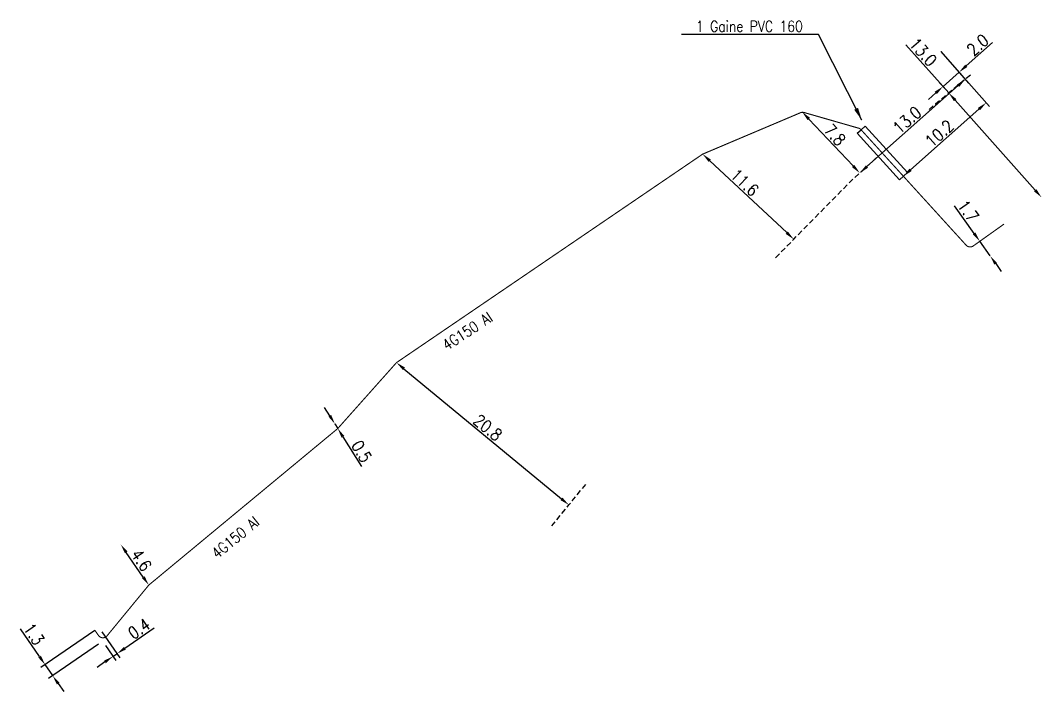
# Model space of a CAD drawing. Header units: millimetres. Extents: x 184994 to 186004, y 128000 to 129009.
# Drawn here: x 185908.5 to 186003.5, y 128222.7 to 128285.1 of the extents above; entities that cross this region are included whole.
import ezdxf
from ezdxf.enums import TextEntityAlignment as Align

# ---------------------------------------------------------------- set-up
doc = ezdxf.new("R2010")
doc.units = ezdxf.units.MM
doc.header["$PDMODE"] = 34
doc.linetypes.add('B_ST_Al', pattern=[2000, 1000, 1000])
doc.linetypes.add('DASHED', pattern=[0.75, 0.5, -0.25])
doc.layers.get('Defpoints').update_dxf_attribs({"linetype": 'CONTINUOUS'})
doc.layers.add('B_110', color=1, linetype='CONTINUOUS')
doc.layers.add('B_400', color=7, linetype='CONTINUOUS')
doc.styles.get("Standard").update_dxf_attribs({"font": 'romans.shx', "width": 0.85})
doc.dimstyles.get("Standard").update_dxf_attribs({"dimtxt": 1.5, "dimasz": 1.2, "dimexe": 0.625, "dimexo": 0.625, "dimgap": 0.25, "dimtad": 1, "dimdec": 1, "dimzin": 0, "dimdsep": 46, "dimtxsty": 'Standard', "dimcen": -0.5, "dimadec": 0, "dimazin": 0, "dimtfac": 1, "dimtdec": 1, "dimtmove": 0, "dimatfit": 3, "dimfxl": 0, "dimtolj": 1, "dimtzin": 0, "dimarcsym": 0})

# ---------------------------------------------------------------- blocks, each defined once
blk = doc.blocks.new('*D550')
at = {"layer": 'B_110', "color": 0, "linetype": 'Continuous', "lineweight": -2, "transparency": 16777216}
for p, q in [((185997.229, 128265.285), (185995.407, 128267.845)), ((185998.709, 128263.208), (185997.751, 128264.552)), ((185999.231, 128262.475), (185999.753, 128261.742))]:
    blk.add_line(p, q, dxfattribs=at)
at = {"layer": 'B_110', "color": 0, "linetype": 'Continuous', "transparency": 16777216}
for points in [[(185997.352, 128265.372), (185997.107, 128265.198), (185997.751, 128264.552)], [(185999.353, 128262.562), (185999.108, 128262.388), (185998.709, 128263.208)]]:
    blk.add_solid(points, dxfattribs=at)
at = {"layer": 'Defpoints', "color": 0, "linetype": 'Continuous', "transparency": 16777216}
for p in [(185997.751, 128264.552), (185998.709, 128263.208), (185998.709, 128263.208)]:
    blk.add_point(p, dxfattribs=at)
at = {"layer": 'B_110', "color": 0, "linetype": 'Continuous', "transparency": 16777216, "insert": (185996.668, 128267.367), "char_height": 1.125, "attachment_point": 5, "rotation": 305.45454}
blk.add_mtext('\\A1;1.7', dxfattribs=at)
blk = doc.blocks.new('*D551')
at = {"layer": 'B_110', "color": 0, "linetype": 'Continuous', "lineweight": -2, "transparency": 16777216}
blk.add_line((185981.855, 128275.933), (185985.969, 128271.566), dxfattribs=at)
at = {"layer": 'B_110', "color": 0, "linetype": 'Continuous', "transparency": 16777216}
for points in [[(185981.964, 128276.036), (185981.745, 128275.83), (185981.237, 128276.588)], [(185986.078, 128271.669), (185985.86, 128271.463), (185986.587, 128270.911)]]:
    blk.add_solid(points, dxfattribs=at)
at = {"layer": 'Defpoints', "color": 0, "linetype": 'Continuous', "transparency": 16777216}
for p in [(185981.237, 128276.588), (185986.587, 128270.911), (185986.587, 128270.911)]:
    blk.add_point(p, dxfattribs=at)
at = {"layer": 'B_110', "color": 0, "linetype": 'Continuous', "transparency": 16777216, "insert": (185984.278, 128274.455), "char_height": 1.125, "attachment_point": 5, "rotation": 313.29685}
blk.add_mtext('\\A1;7.8', dxfattribs=at)
blk = doc.blocks.new('*D552')
at = {"layer": 'B_110', "color": 0, "linetype": 'Continuous', "lineweight": -2, "transparency": 16777216}
for p, q in [((185972.633, 128272.053), (185979.793, 128265.361)), ((185980.13, 128264.404), (185980.13, 128264.404))]:
    blk.add_line(p, q, dxfattribs=at)
at = {"layer": 'B_110', "color": 0, "linetype": 'Continuous', "transparency": 16777216}
for points in [[(185972.736, 128272.162), (185972.531, 128271.943), (185971.976, 128272.667)], [(185979.895, 128265.47), (185979.69, 128265.251), (185980.45, 128264.746)]]:
    blk.add_solid(points, dxfattribs=at)
at = {"layer": 'Defpoints', "color": 0, "linetype": 'Continuous', "transparency": 16777216}
for p in [(185971.976, 128272.667), (185980.45, 128264.746), (185980.45, 128264.746)]:
    blk.add_point(p, dxfattribs=at)
at = {"layer": 'B_110', "color": 0, "linetype": 'Continuous', "transparency": 16777216, "insert": (185975.888, 128270.037), "char_height": 1.125, "attachment_point": 5, "rotation": 316.93206}
blk.add_mtext('\\A1;11.6', dxfattribs=at)
blk = doc.blocks.new('*D553')
at = {"layer": 'B_110', "color": 0, "linetype": 'Continuous', "lineweight": -2, "transparency": 16777216}
for p, q in [((185944.188, 128252.693), (185958.837, 128240.593)), ((185959.829, 128240.381), (185959.829, 128240.381))]:
    blk.add_line(p, q, dxfattribs=at)
at = {"layer": 'B_110', "color": 0, "linetype": 'Continuous', "transparency": 16777216}
for points in [[(185944.284, 128252.809), (185944.093, 128252.578), (185943.495, 128253.266)], [(185958.932, 128240.708), (185958.741, 128240.477), (185959.531, 128240.02)]]:
    blk.add_solid(points, dxfattribs=at)
at = {"layer": 'Defpoints', "color": 0, "linetype": 'Continuous', "transparency": 16777216}
for p in [(185943.495, 128253.266), (185959.531, 128240.02), (185959.531, 128240.02)]:
    blk.add_point(p, dxfattribs=at)
at = {"layer": 'B_110', "color": 0, "linetype": 'Continuous', "transparency": 16777216, "insert": (185951.99, 128247.221), "char_height": 1.125, "attachment_point": 5, "rotation": 320.44131}
blk.add_mtext('\\A1;20.8', dxfattribs=at)
blk = doc.blocks.new('*D554')
at = {"layer": 'B_110', "color": 0, "linetype": 'Continuous', "lineweight": -2, "transparency": 16777216}
for p, q in [((185937.291, 128248.321), (185936.814, 128249.084)), ((185937.767, 128247.557), (185938.032, 128247.133)), ((185938.509, 128246.369), (185940.245, 128243.588))]:
    blk.add_line(p, q, dxfattribs=at)
at = {"layer": 'B_110', "color": 0, "linetype": 'Continuous', "transparency": 16777216}
for points in [[(185937.418, 128248.4), (185937.164, 128248.241), (185937.767, 128247.557)], [(185938.636, 128246.449), (185938.382, 128246.29), (185938.032, 128247.133)]]:
    blk.add_solid(points, dxfattribs=at)
at = {"layer": 'Defpoints', "color": 0, "linetype": 'Continuous', "transparency": 16777216}
for p in [(185937.767, 128247.557), (185937.767, 128247.557), (185938.032, 128247.133)]:
    blk.add_point(p, dxfattribs=at)
at = {"layer": 'B_110', "color": 0, "linetype": 'Continuous', "transparency": 16777216, "insert": (185940.251, 128244.994), "char_height": 1.125, "attachment_point": 5, "rotation": 301.97613}
blk.add_mtext('\\A1;0.5', dxfattribs=at)
blk = doc.blocks.new('*D555')
at = {"layer": 'B_110', "color": 0, "linetype": 'Continuous', "lineweight": -2, "transparency": 16777216}
for p, q in [((185918.231, 128226.689), (185920.969, 128228.574)), ((185916.078, 128228.229), (185917.756, 128225.792)), ((185916.416, 128226.944), (185917.385, 128225.537)), ((185917.12, 128225.923), (185917.49, 128226.178)), ((185916.378, 128225.412), (185915.637, 128224.902))]:
    blk.add_line(p, q, dxfattribs=at)
at = {"layer": 'B_110', "color": 0, "linetype": 'Continuous', "transparency": 16777216}
for points in [[(185918.146, 128226.812), (185918.316, 128226.565), (185917.49, 128226.178)], [(185916.293, 128225.536), (185916.463, 128225.289), (185917.12, 128225.923)]]:
    blk.add_solid(points, dxfattribs=at)
at = {"layer": 'Defpoints', "color": 0, "linetype": 'Continuous', "transparency": 16777216}
for p in [(185915.812, 128228.615), (185916.151, 128227.33), (185917.49, 128226.178)]:
    blk.add_point(p, dxfattribs=at)
at = {"layer": 'B_110', "color": 0, "linetype": 'Continuous', "transparency": 16777216, "insert": (185919.545, 128228.504), "char_height": 1.125, "attachment_point": 5, "rotation": 34.55753}
blk.add_mtext('\\A1;0.4', dxfattribs=at)
blk = doc.blocks.new('*D556')
at = {"layer": 'B_110', "color": 0, "linetype": 'Continuous', "lineweight": -2, "transparency": 16777216}
for p, q in [((185910.296, 128225.908), (185908.513, 128228.495)), ((185915.426, 128228.349), (185910.42, 128224.901)), ((185915.764, 128227.064), (185911.129, 128223.871)), ((185911.515, 128224.137), (185910.806, 128225.167)), ((185912.026, 128223.396), (185912.536, 128222.655))]:
    blk.add_line(p, q, dxfattribs=at)
at = {"layer": 'B_110', "color": 0, "linetype": 'Continuous', "transparency": 16777216}
for points in [[(185910.419, 128225.993), (185910.172, 128225.823), (185910.806, 128225.167)], [(185912.149, 128223.481), (185911.902, 128223.311), (185911.515, 128224.137)]]:
    blk.add_solid(points, dxfattribs=at)
at = {"layer": 'Defpoints', "color": 0, "linetype": 'Continuous', "transparency": 16777216}
for p in [(185915.812, 128228.615), (185916.151, 128227.33), (185910.806, 128225.167)]:
    blk.add_point(p, dxfattribs=at)
at = {"layer": 'B_110', "color": 0, "linetype": 'Continuous', "transparency": 16777216, "insert": (185909.767, 128227.998), "char_height": 1.125, "attachment_point": 5, "rotation": 304.55753}
blk.add_mtext('\\A1;1.3', dxfattribs=at)
blk = doc.blocks.new('*D557')
at = {"layer": 'B_110', "color": 0, "linetype": 'Continuous', "lineweight": -2, "transparency": 16777216}
blk.add_line((185919.942, 128233.305), (185918.354, 128235.611), dxfattribs=at)
at = {"layer": 'B_110', "color": 0, "linetype": 'Continuous', "transparency": 16777216}
for points in [[(185918.478, 128235.696), (185918.231, 128235.525), (185917.844, 128236.352)], [(185920.066, 128233.39), (185919.819, 128233.219), (185920.453, 128232.563)]]:
    blk.add_solid(points, dxfattribs=at)
at = {"layer": 'Defpoints', "color": 0, "linetype": 'Continuous', "transparency": 16777216}
for p in [(185917.844, 128236.352), (185917.844, 128236.352), (185920.453, 128232.563)]:
    blk.add_point(p, dxfattribs=at)
at = {"layer": 'B_110', "color": 0, "linetype": 'Continuous', "transparency": 16777216, "insert": (185919.766, 128234.883), "char_height": 1.125, "attachment_point": 5, "rotation": 304.55753}
blk.add_mtext('\\A1;4.6', dxfattribs=at)
blk = doc.blocks.new('*D558')
at = {"layer": 'B_110', "color": 0, "linetype": 'Continuous', "lineweight": -2, "transparency": 16777216}
for p, q in [((185994.119, 128282.209), (185996.717, 128279.284)), ((185987.259, 128271.509), (185995.733, 128279.037))]:
    blk.add_line(p, q, dxfattribs=at)
at = {"layer": 'B_110', "color": 0, "linetype": 'Continuous', "transparency": 16777216}
for points in [[(185995.633, 128279.149), (185995.833, 128278.925), (185996.406, 128279.634)], [(185987.16, 128271.621), (185987.359, 128271.397), (185986.587, 128270.911)]]:
    blk.add_solid(points, dxfattribs=at)
at = {"layer": 'Defpoints', "color": 0, "linetype": 'Continuous', "transparency": 16777216}
for p in [(185993.808, 128282.559), (185996.406, 128279.634), (185986.587, 128270.911)]:
    blk.add_point(p, dxfattribs=at)
at = {"layer": 'B_110', "color": 0, "linetype": 'Continuous', "transparency": 16777216, "insert": (185990.998, 128275.834), "char_height": 1.125, "attachment_point": 5, "rotation": 41.61656}
blk.add_mtext('\\A1;13.0', dxfattribs=at)
blk = doc.blocks.new('*D559')
at = {"layer": 'B_110', "color": 0, "linetype": 'Continuous', "lineweight": -2, "transparency": 16777216}
for p, q in [((185994.119, 128282.209), (185998.658, 128277.1)), ((185991.319, 128271.207), (185997.673, 128276.852))]:
    blk.add_line(p, q, dxfattribs=at)
at = {"layer": 'B_110', "color": 0, "linetype": 'Continuous', "transparency": 16777216}
for points in [[(185997.574, 128276.965), (185997.773, 128276.74), (185998.346, 128277.45)], [(185991.219, 128271.32), (185991.419, 128271.095), (185990.646, 128270.61)]]:
    blk.add_solid(points, dxfattribs=at)
at = {"layer": 'Defpoints', "color": 0, "linetype": 'Continuous', "transparency": 16777216}
for p in [(185993.808, 128282.559), (185998.346, 128277.45), (185990.646, 128270.61)]:
    blk.add_point(p, dxfattribs=at)
at = {"layer": 'B_110', "color": 0, "linetype": 'Continuous', "transparency": 16777216, "insert": (185993.998, 128274.591), "char_height": 1.125, "attachment_point": 5, "rotation": 41.61656}
blk.add_mtext('\\A1;10.2', dxfattribs=at)
blk = doc.blocks.new('*D560')
at = {"layer": 'B_110', "color": 0, "linetype": 'Continuous', "lineweight": -2, "transparency": 16777216}
for p, q in [((185994.867, 128278.355), (185990.882, 128282.841)), ((186002.903, 128269.309), (185995.465, 128277.682))]:
    blk.add_line(p, q, dxfattribs=at)
at = {"layer": 'B_110', "color": 0, "linetype": 'Continuous', "transparency": 16777216}
for points in [[(185995.577, 128277.782), (185995.353, 128277.583), (185994.867, 128278.355)], [(186003.015, 128269.409), (186002.791, 128269.209), (186003.501, 128268.636)]]:
    blk.add_solid(points, dxfattribs=at)
at = {"layer": 'Defpoints', "color": 0, "linetype": 'Continuous', "transparency": 16777216}
for p in [(185994.867, 128278.355), (186003.501, 128268.636), (186003.501, 128268.636)]:
    blk.add_point(p, dxfattribs=at)
at = {"layer": 'B_110', "color": 0, "linetype": 'Continuous', "transparency": 16777216, "insert": (185992.489, 128282.161), "char_height": 1.125, "attachment_point": 5, "rotation": 311.61656}
blk.add_mtext('\\A1;13.0', dxfattribs=at)
blk = doc.blocks.new('*D561')
at = {"layer": 'B_110', "color": 0, "linetype": 'Continuous', "lineweight": -2, "transparency": 16777216}
for p, q in [((185996.5, 128280.884), (185998.951, 128283.061)), ((185994.119, 128282.209), (185996.138, 128279.936)), ((185994.332, 128278.958), (185995.827, 128280.286)), ((185994.556, 128278.706), (185994.02, 128279.308)), ((185993.659, 128278.36), (185992.986, 128277.762))]:
    blk.add_line(p, q, dxfattribs=at)
at = {"layer": 'B_110', "color": 0, "linetype": 'Continuous', "transparency": 16777216}
for points in [[(185996.4, 128280.996), (185996.599, 128280.772), (185995.827, 128280.286)], [(185993.559, 128278.472), (185993.759, 128278.248), (185994.332, 128278.958)]]:
    blk.add_solid(points, dxfattribs=at)
at = {"layer": 'Defpoints', "color": 0, "linetype": 'Continuous', "transparency": 16777216}
for p in [(185993.808, 128282.559), (185995.827, 128280.286), (185994.867, 128278.355)]:
    blk.add_point(p, dxfattribs=at)
at = {"layer": 'B_110', "color": 0, "linetype": 'Continuous', "transparency": 16777216, "insert": (185997.564, 128282.832), "char_height": 1.125, "attachment_point": 5, "rotation": 41.61656}
blk.add_mtext('\\A1;2.0', dxfattribs=at)

msp = doc.modelspace()

# ---------------------------------------------------------------- linework, layer by layer
at = {"layer": 'B_110', "color": 7, "linetype": 'DASHED', "flags": 128}
for points in [[(185996.885, 128280.025), (185993.628, 128277.33), (185992.87, 128276.639)], [(185978.762, 128263.026), (185980.45, 128264.746), (185983.711, 128268.068), (185985.782, 128270.178), (185986.587, 128270.911), (185988.094, 128272.285)], [(185957.938, 128238.069), (185959.531, 128240.02), (185961.094, 128241.934)]]:
    msp.add_lwpolyline(points, dxfattribs=at)
at = {"layer": 'B_110', "linetype": 'B_ST_Al', "flags": 128}
msp.add_lwpolyline([(186000, 128266.153, 0.1, 0.1, 0), (185997.751, 128264.552, 0.1, 0.1, 0), (185997.145, 128264.12, 0.1, 0.1, -0.379671), (185996.485, 128264.191, 0.1, 0.1, 0), (185990.646, 128270.61, 0.1, 0.1, 0), (185986.708, 128274.938, 0.1, 0.1, 0.139078), (185986.477, 128275.082, 0.1, 0.1, 0), (185981.408, 128276.539, 0.1, 0.1, 0.171745), (185981.074, 128276.519, 0.1, 0.1, 0), (185971.976, 128272.667, 0.1, 0.1, 0), (185943.495, 128253.266, 0.1, 0.1, 0), (185938.032, 128247.133, 0.1, 0.1, 0), (185920.453, 128232.563, 0.1, 0.1, 0), (185916.572, 128227.843, 0.1, 0.1, -0.498688), (185915.774, 128227.877, 0.1, 0.1, 0), (185915.441, 128228.359, 0, 0, 0)], format="xyseb", dxfattribs=at)
at = {"layer": 'B_400', "color": 7, "linetype": 'CONTINUOUS'}
for p, q in [((185987.078, 128275.275), (185986.708, 128274.938)), ((185987.078, 128275.275), (185991.016, 128270.946)), ((185986.338, 128274.602), (185986.708, 128274.938)), ((185986.338, 128274.602), (185990.276, 128270.273)), ((185990.276, 128270.273), (185990.646, 128270.61)), ((185991.016, 128270.946), (185990.646, 128270.61)), ((185991.016, 128270.946), (185991.016, 128270.946)), ((185990.276, 128270.273), (185990.276, 128270.273))]:
    msp.add_line(p, q, dxfattribs=at)

# ---------------------------------------------------------------- texts
at = {"layer": 'B_110', "linetype": 'B_ST_Al', "width": 0.85}
for rotation, p in [(33.36837, (185950.088, 128256.201)), (39.40904, (185928.51, 128236.996))]:
    msp.add_text('4G150 Al', height=1, rotation=rotation, dxfattribs=at).set_placement(p, align=Align.MIDDLE)
at = {"layer": 'B_400', "insert": (185981.298, 128284.56), "char_height": 1, "attachment_point": 6}
msp.add_mtext('1 Gaine PVC 160 ', dxfattribs=at)

# ---------------------------------------------------------------- dimensions: what is measured, and where the dimension line sits
at = {"layer": 'B_110', "linetype": 'Continuous'}
for base, p1, p2, angle, picture, middle in [((186003.501, 128268.636), (185994.867, 128278.355), (186003.501, 128268.636), 131.61656, '*D560', (185991.929, 128281.663)), ((185995.827, 128280.286), (185994.867, 128278.355), (185993.808, 128282.559), 221.61656, '*D561', (185998.062, 128282.271)), ((185986.587, 128270.911), (185981.237, 128276.588), (185986.587, 128270.911), 133.29685, '*D551', (185983.732, 128273.94)), ((185980.45, 128264.746), (185971.976, 128272.667), (185980.45, 128264.746), 136.93206, '*D552', (185975.376, 128269.49)), ((185998.709, 128263.208), (185997.751, 128264.552), (185998.709, 128263.208), 125.45454, '*D550', (185996.057, 128266.932)), ((185959.531, 128240.02), (185943.495, 128253.266), (185959.531, 128240.02), 140.44131, '*D553', (185951.513, 128246.643)), ((185937.767, 128247.557), (185938.032, 128247.133), (185937.767, 128247.557), 301.97613, '*D554', (185939.615, 128244.597)), ((185917.844, 128236.352), (185920.453, 128232.563), (185917.844, 128236.352), 304.55753, '*D557', (185919.148, 128234.458)), ((185917.49, 128226.178), (185916.151, 128227.33), (185915.812, 128228.615), 214.55753, '*D555', (185919.971, 128227.887)), ((185910.8062, 128225.1667), (185916.1505, 128227.3299), (185915.8121, 128228.6146), 304.55753, '*D556', (185909.1493, 128227.5723))]:
    dim = msp.add_linear_dim(base=base, p1=p1, p2=p2, angle=angle, dimstyle='Standard', override={"dimscale": 0.75}, dxfattribs=at)
    dim.commit()
    dim.dimension.update_dxf_attribs({"geometry": picture, "text_midpoint": middle, "dimtype": 160})
for base, p1, text, picture, middle in [((185996.406, 128279.634), (185986.587, 128270.911), '13.0', '*D558', (185990.998, 128275.834)), ((185998.346, 128277.45), (185990.646, 128270.61), '10.2', '*D559', (185993.998, 128274.591))]:
    dim = msp.add_linear_dim(base=base, p1=p1, p2=(185993.808, 128282.559), angle=221.61656, text=text, dimstyle='Standard', override={"dimscale": 0.75}, dxfattribs=at)
    dim.commit()
    dim.dimension.update_dxf_attribs({"geometry": picture, "text_midpoint": middle})

# ---------------------------------------------------------------- leaders
at = {"layer": 'B_400', "annotation_type": 0, "has_hookline": 1, "hookline_direction": 1, "text_width": 11.293}
msp.add_leader([(185986.789, 128275.814), (185982.748, 128283.81), (185981.548, 128283.81)], dimstyle='Standard', dxfattribs=at)

doc.saveas('drawing.dxf')
